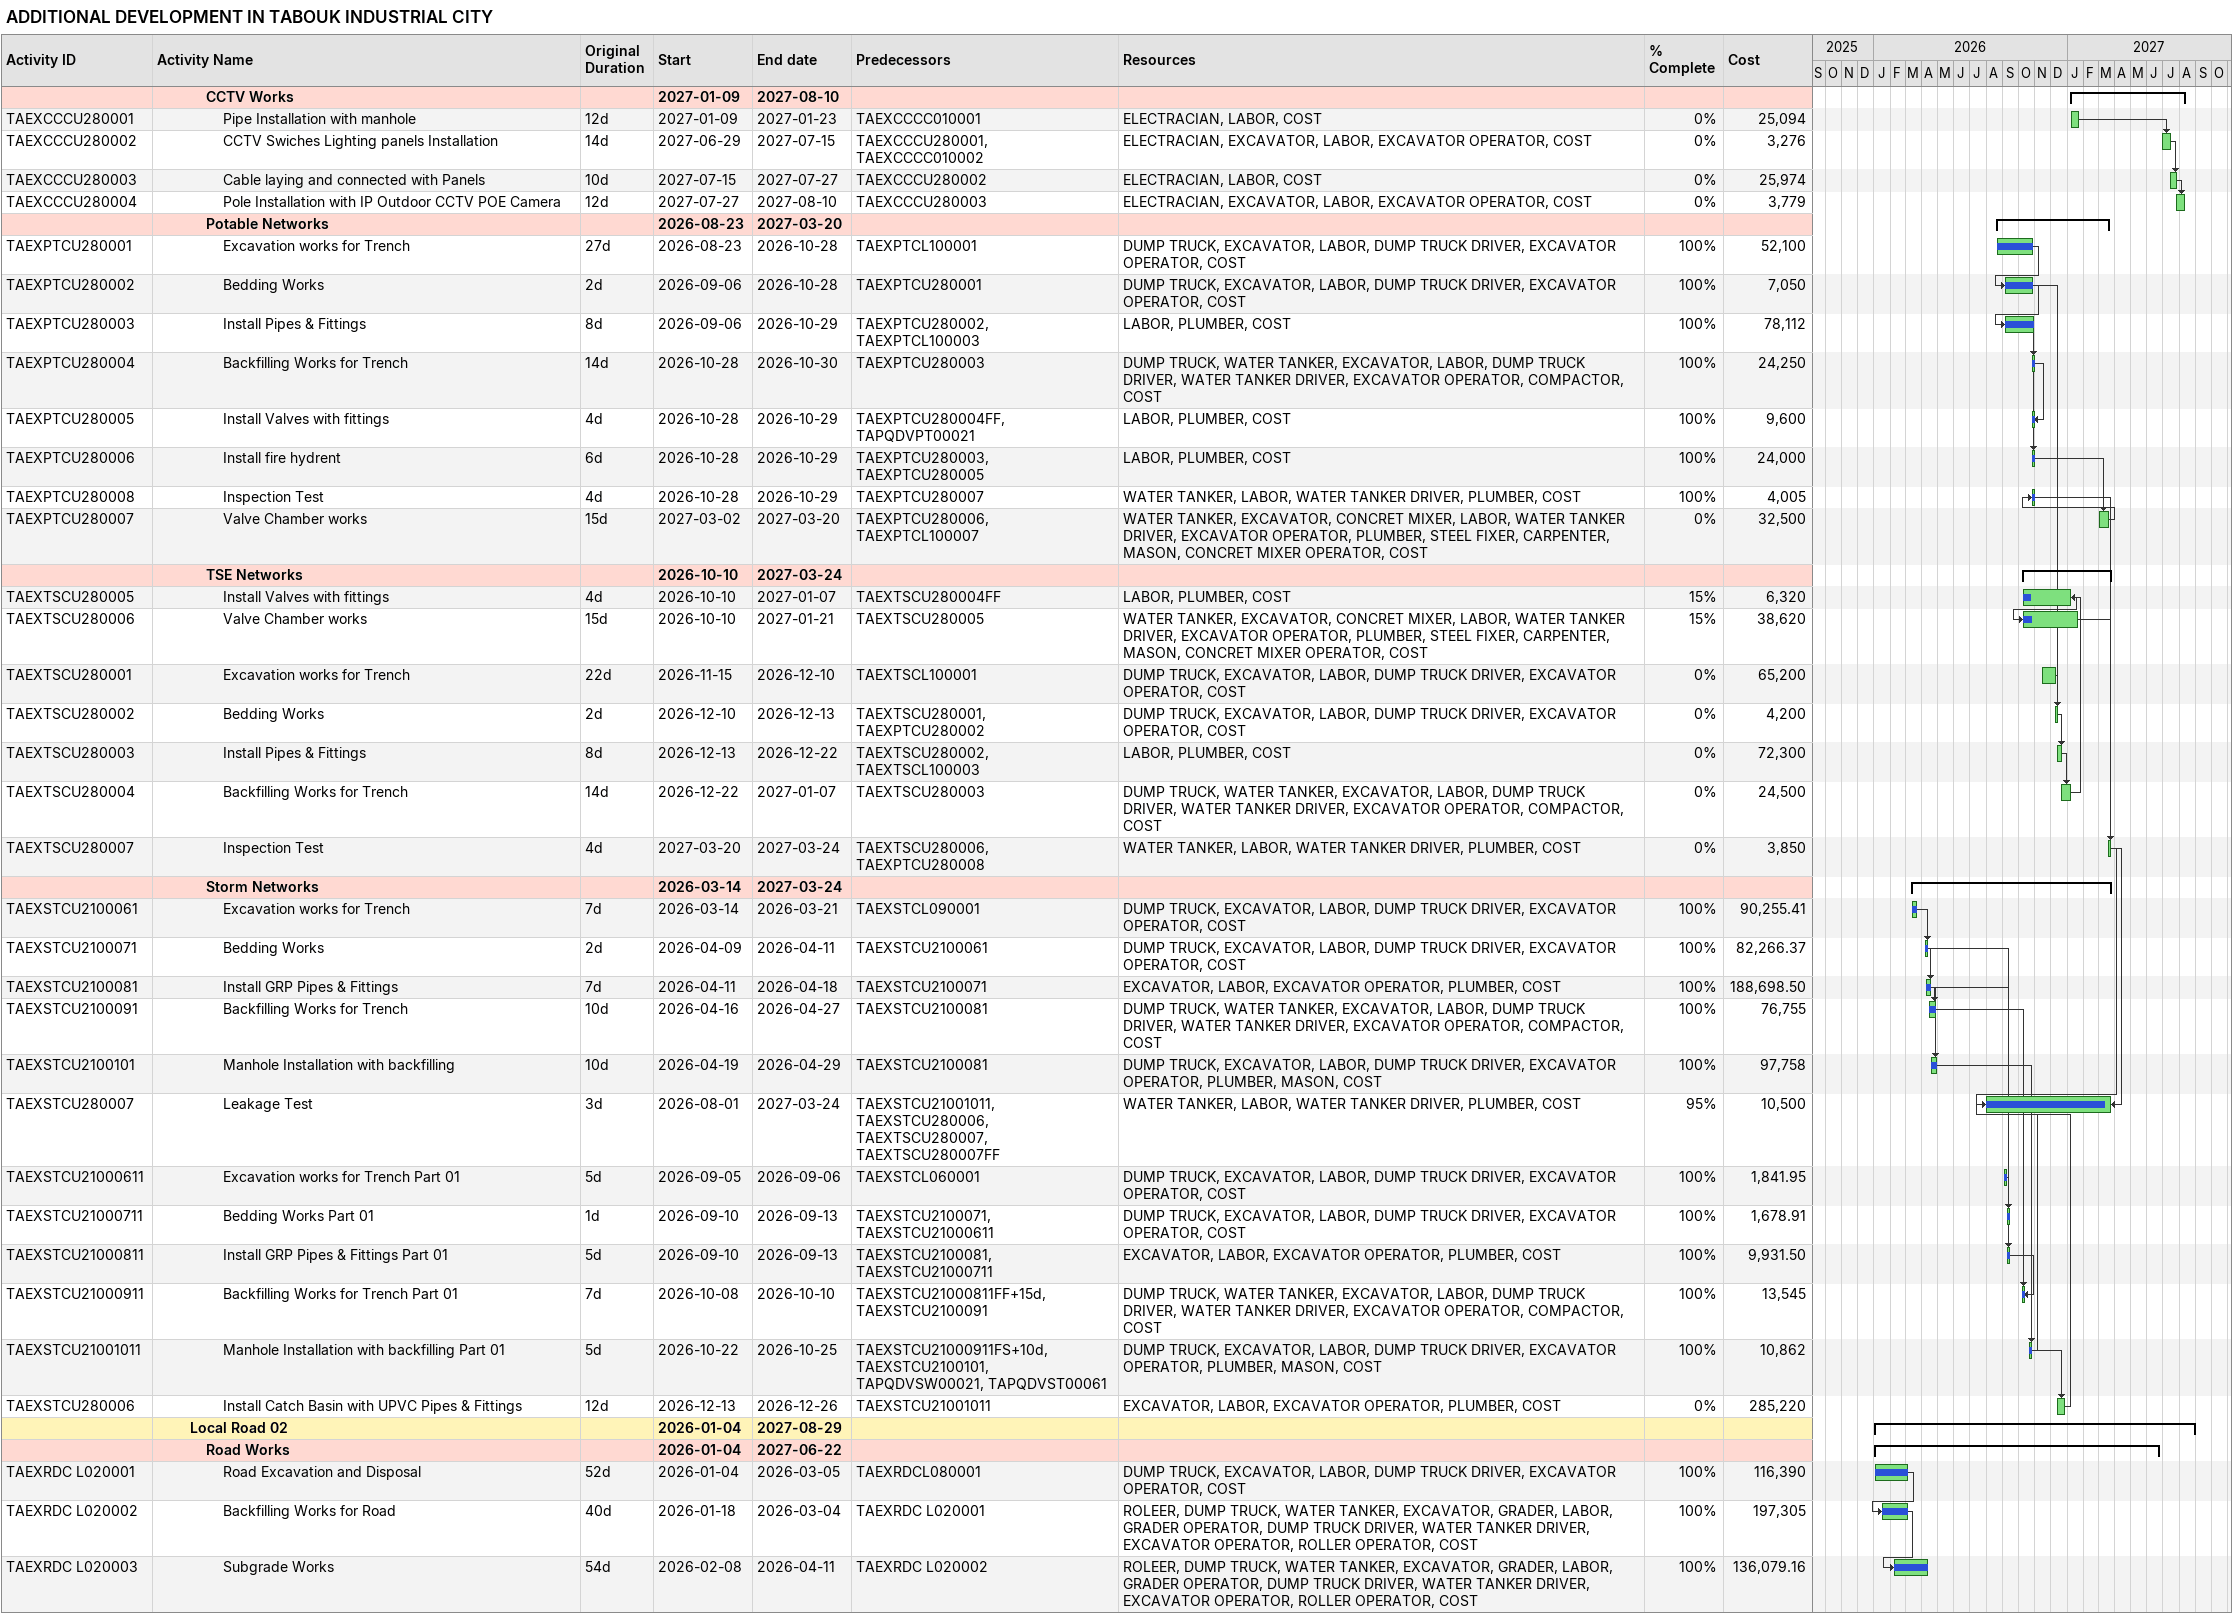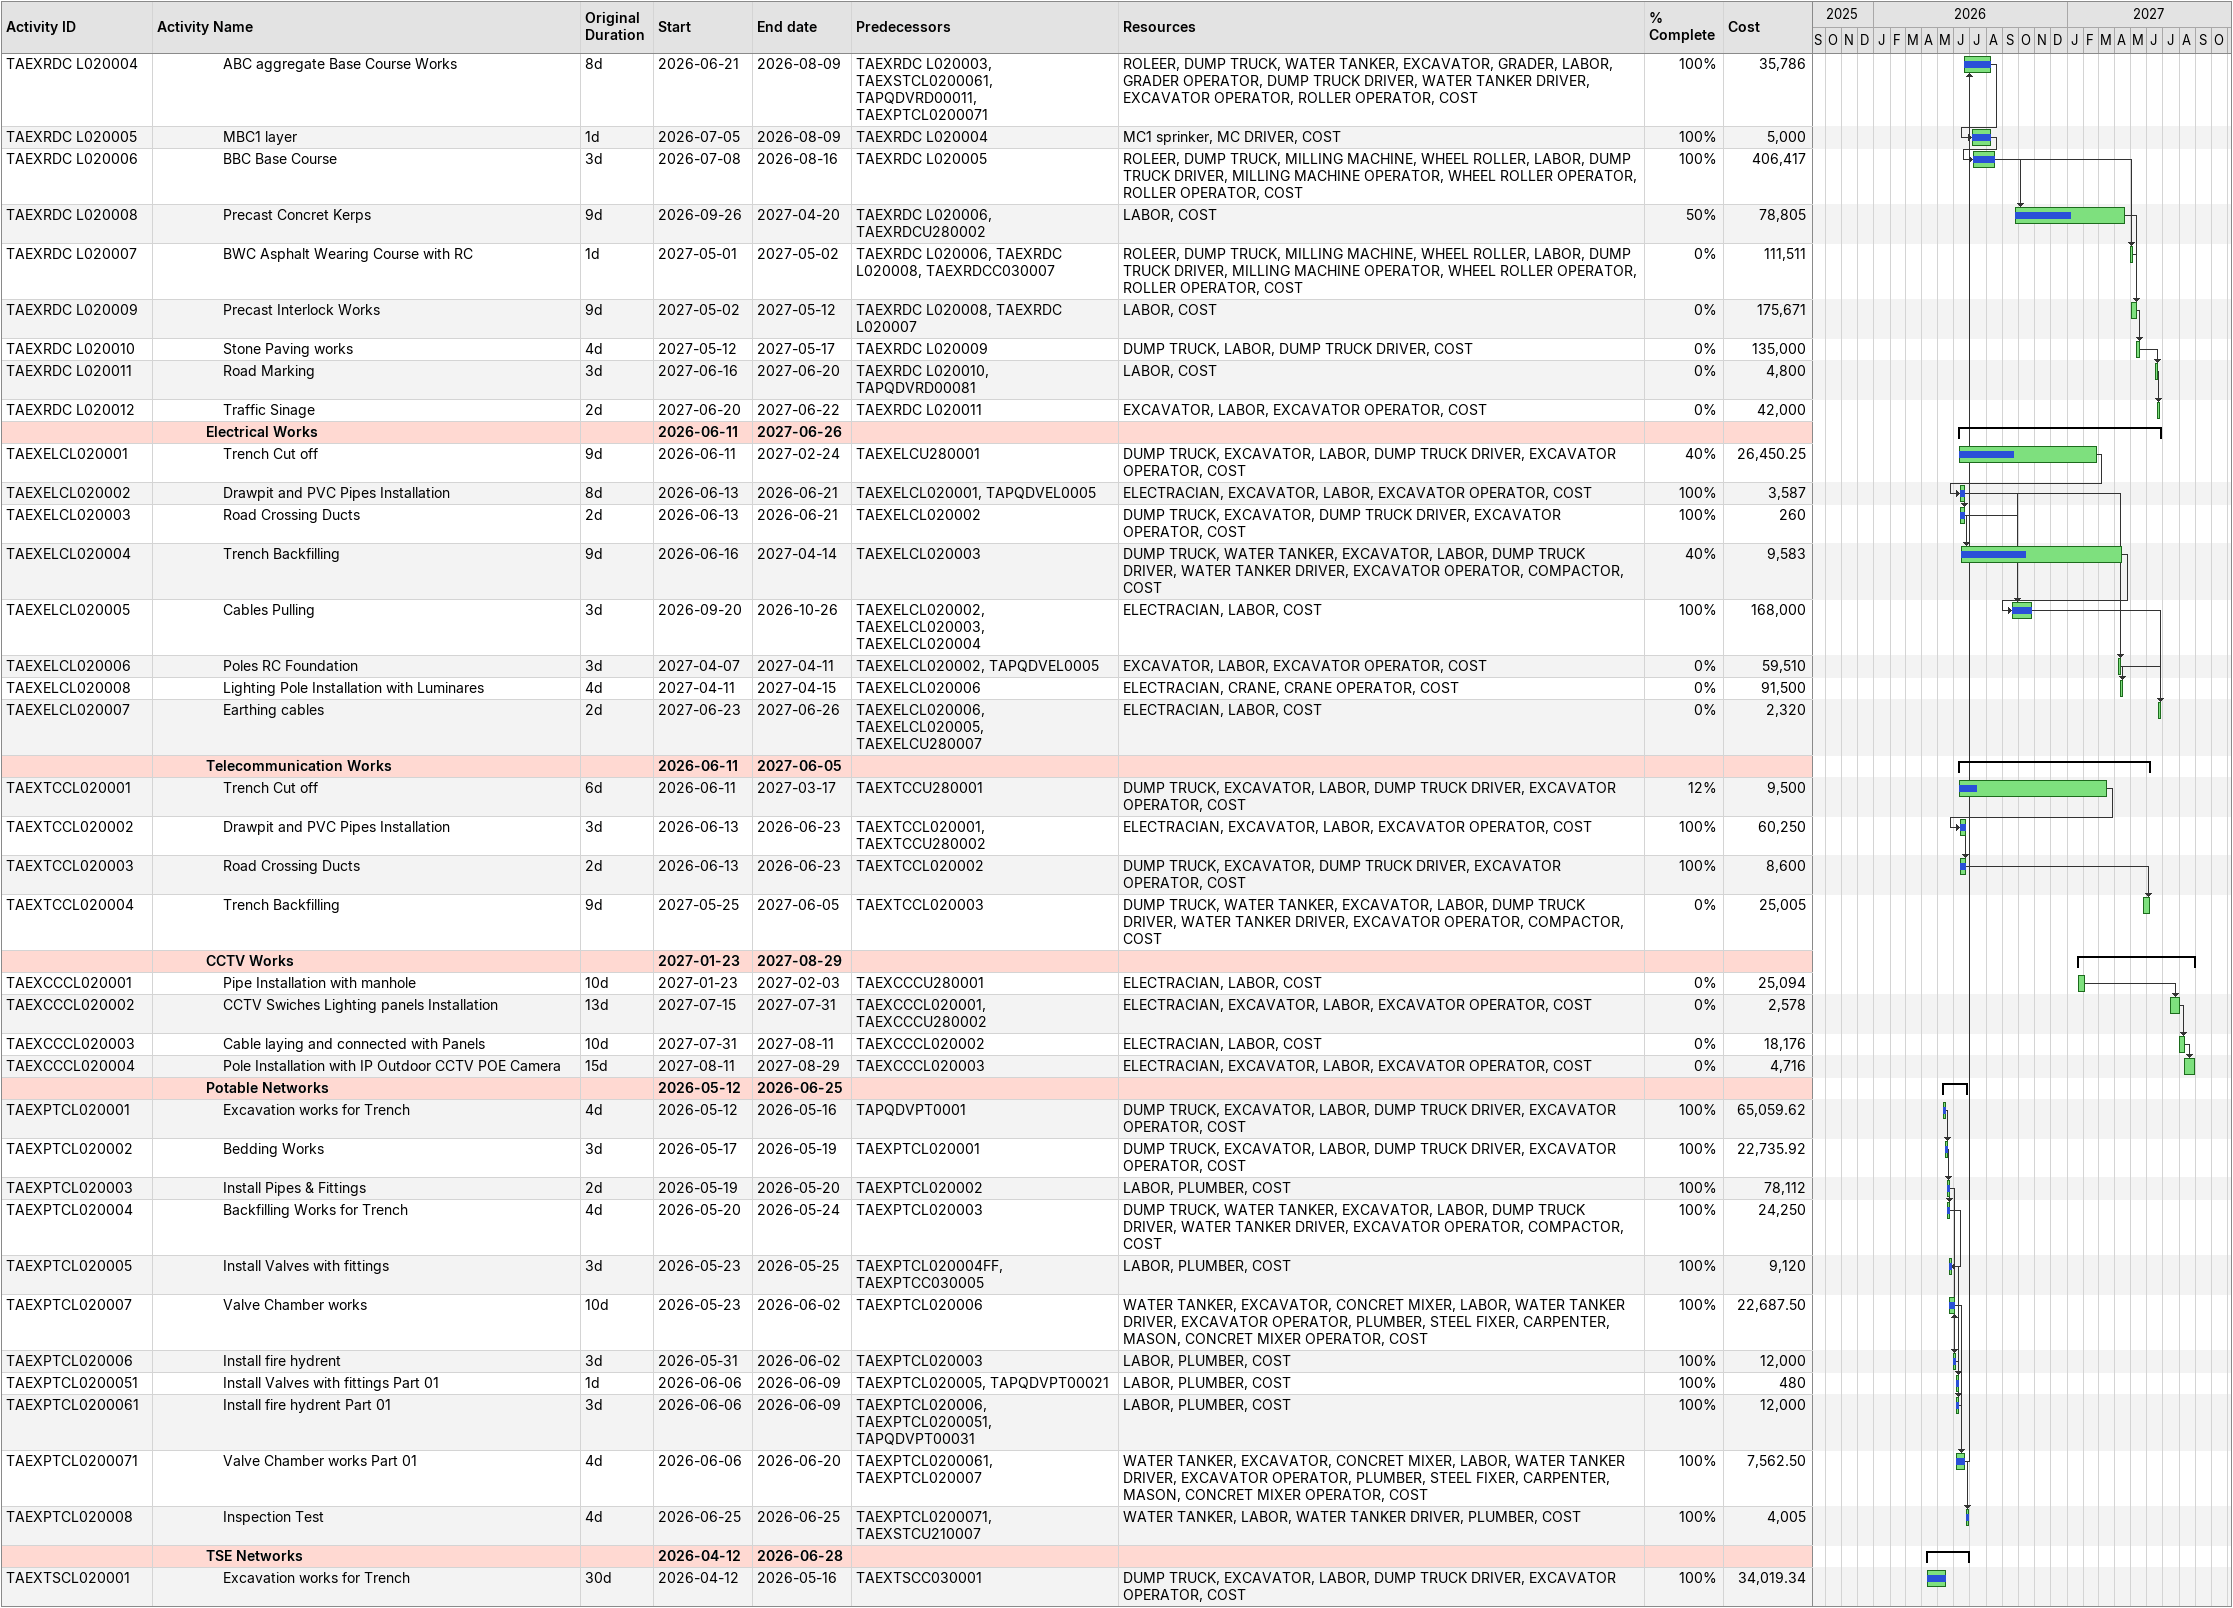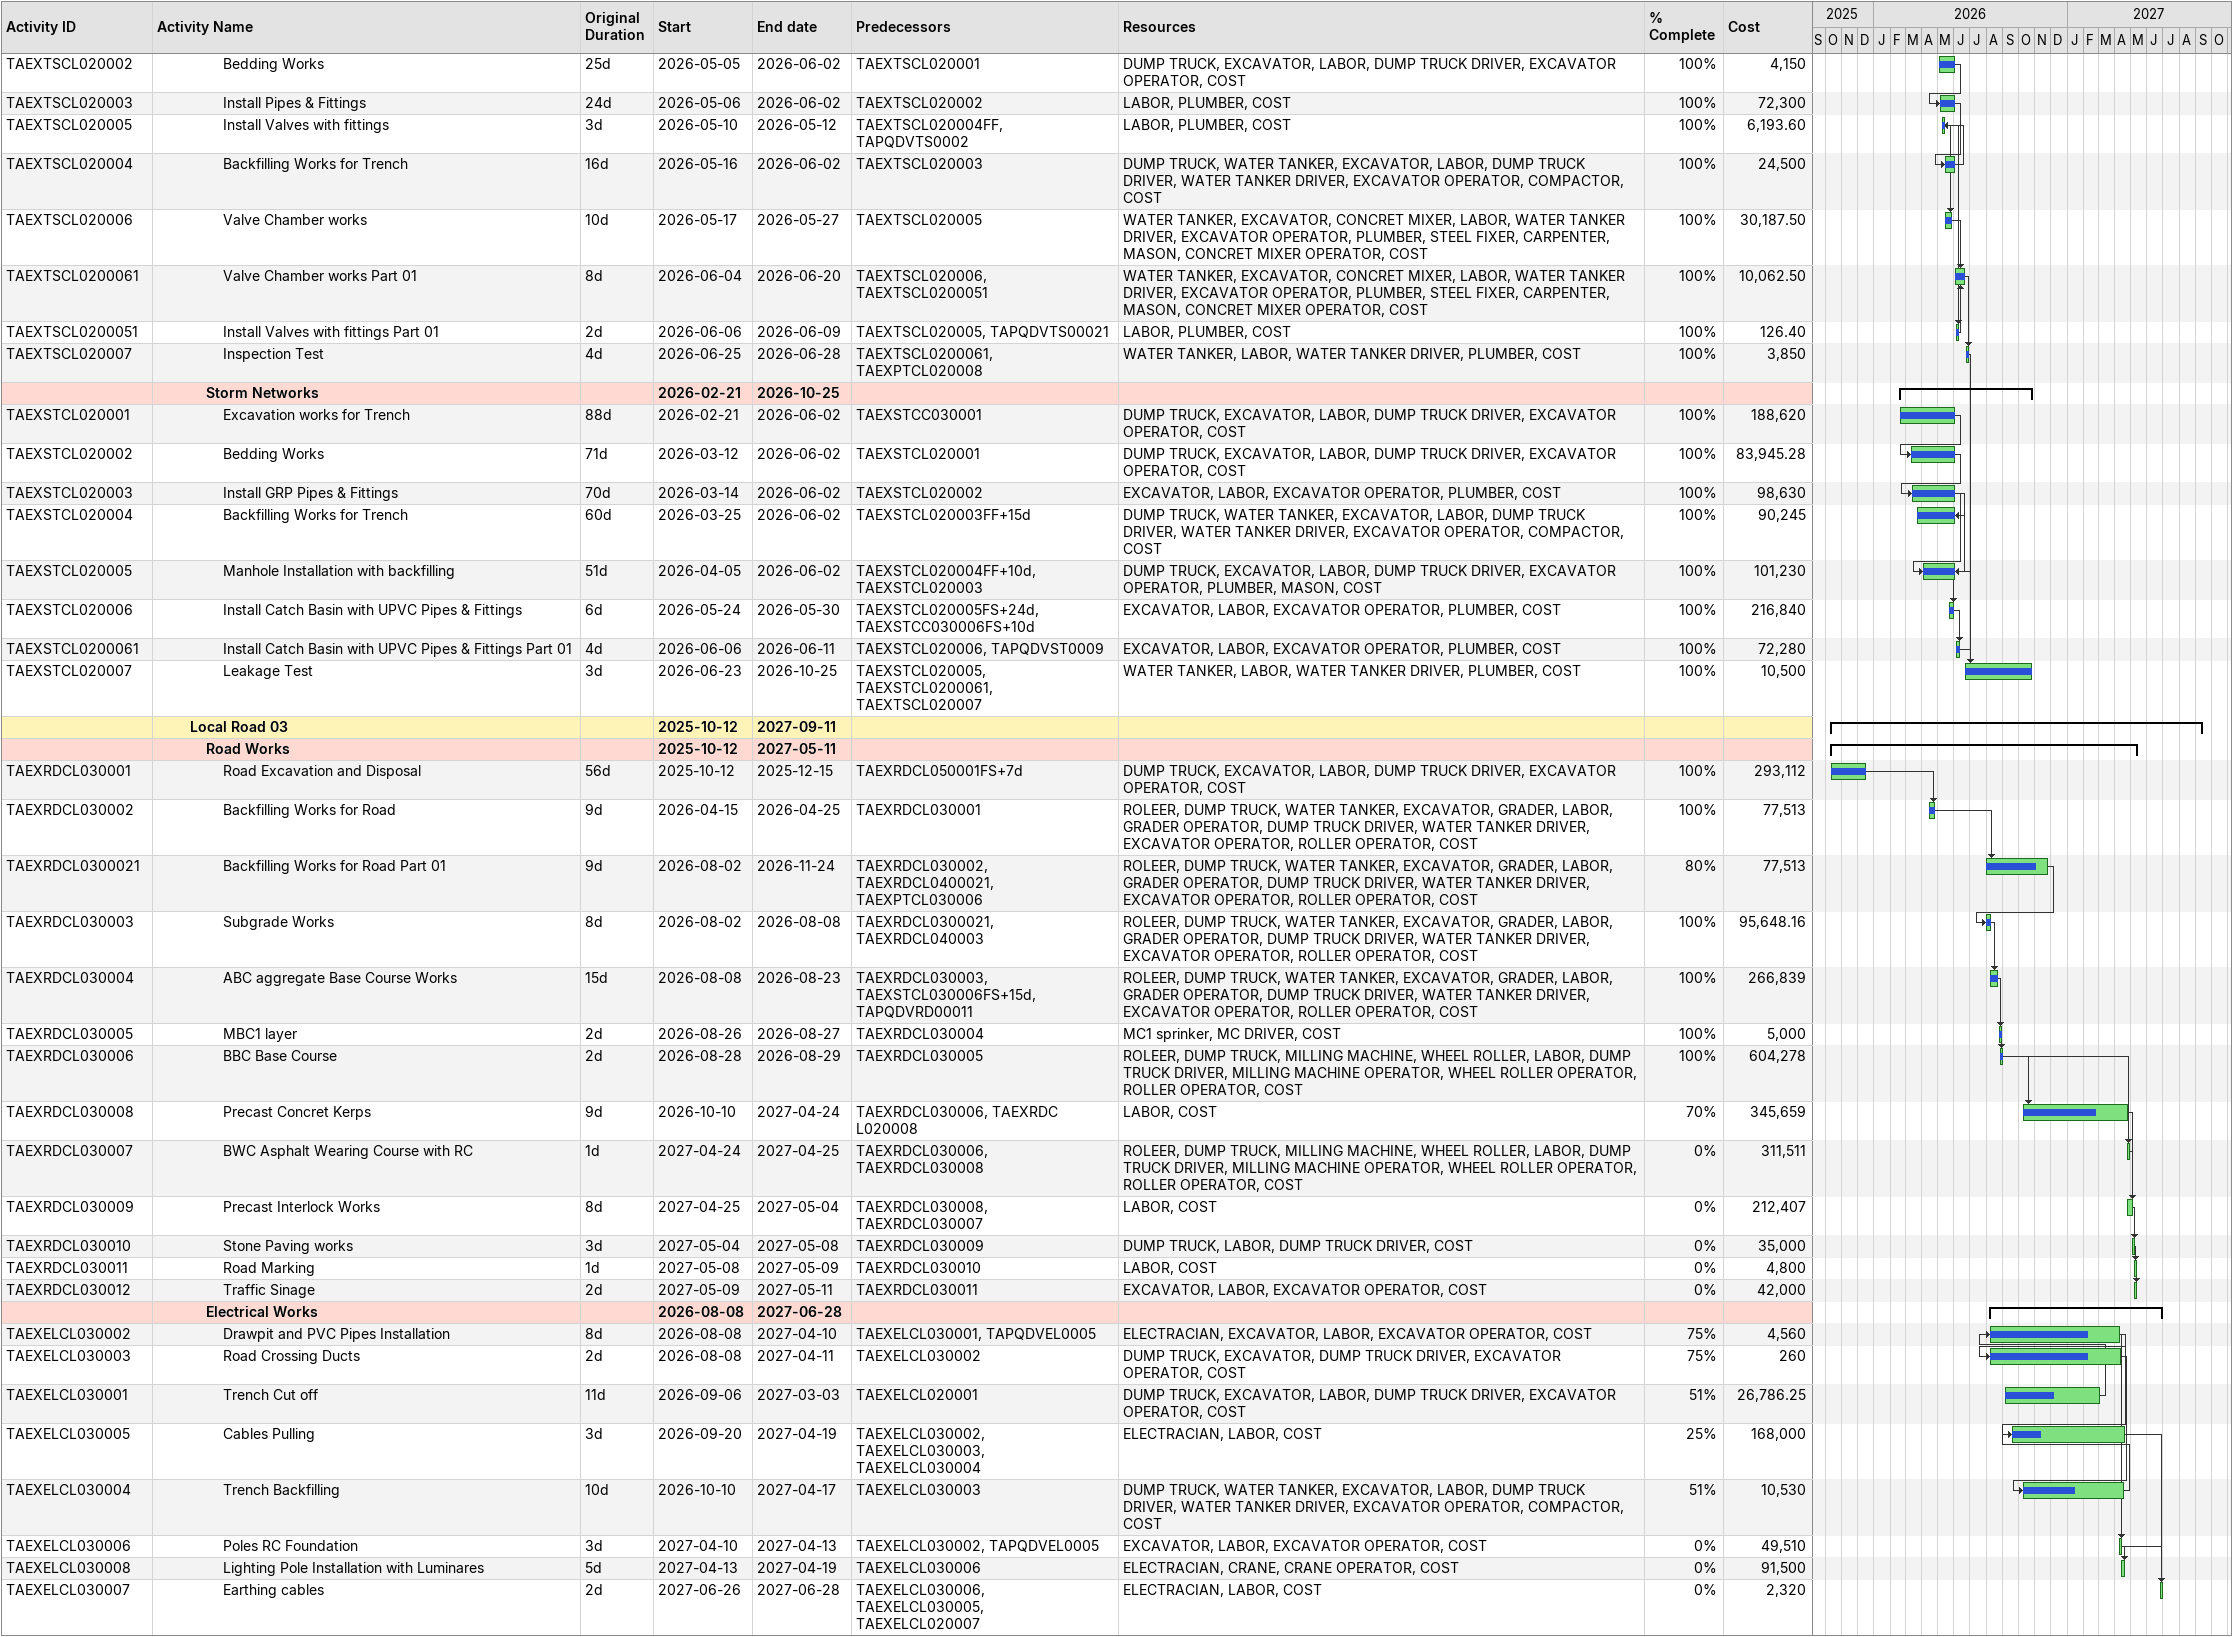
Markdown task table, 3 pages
ADDITIONAL DEVELOPMENT IN TABOUK INDUSTRIAL CITY

| ID | Level | Task | Original duration | Start | Finish | Predecessors | Resources | % complete | Cost |
|---|---|---|---|---|---|---|---|---|---|
|  | 4 | **CCTV Works** |  | 2027-01-09 | 2027-08-10 |  |  |  |  |
| TAEXCCCU280001 | 5 | Pipe Installation with manhole | 12d | 2027-01-09 | 2027-01-23 | TAEXCCCC010001 | ELECTRACIAN, LABOR, COST | 0 | 25094 |
| TAEXCCCU280002 | 5 | CCTV Swiches Lighting panels Installation | 14d | 2027-06-29 | 2027-07-15 | TAEXCCCU280001, TAEXCCCC010002 | ELECTRACIAN, EXCAVATOR, LABOR, EXCAVATOR OPERATOR, COST | 0 | 3276 |
| TAEXCCCU280003 | 5 | Cable laying and connected with Panels | 10d | 2027-07-15 | 2027-07-27 | TAEXCCCU280002 | ELECTRACIAN, LABOR, COST | 0 | 25974 |
| TAEXCCCU280004 | 5 | Pole Installation with IP Outdoor CCTV POE Camera | 12d | 2027-07-27 | 2027-08-10 | TAEXCCCU280003 | ELECTRACIAN, EXCAVATOR, LABOR, EXCAVATOR OPERATOR, COST | 0 | 3779 |
|  | 4 | **Potable Networks** |  | 2026-08-23 | 2027-03-20 |  |  |  |  |
| TAEXPTCU280001 | 5 | Excavation works for Trench | 27d | 2026-08-23 | 2026-10-28 | TAEXPTCL100001 | DUMP TRUCK, EXCAVATOR, LABOR, DUMP TRUCK DRIVER, EXCAVATOR OPERATOR, COST | 100 | 52100 |
| TAEXPTCU280002 | 5 | Bedding Works | 2d | 2026-09-06 | 2026-10-28 | TAEXPTCU280001 | DUMP TRUCK, EXCAVATOR, LABOR, DUMP TRUCK DRIVER, EXCAVATOR OPERATOR, COST | 100 | 7050 |
| TAEXPTCU280003 | 5 | Install Pipes & Fittings | 8d | 2026-09-06 | 2026-10-29 | TAEXPTCU280002, TAEXPTCL100003 | LABOR, PLUMBER, COST | 100 | 78112 |
| TAEXPTCU280004 | 5 | Backfilling Works for Trench | 14d | 2026-10-28 | 2026-10-30 | TAEXPTCU280003 | DUMP TRUCK, WATER TANKER, EXCAVATOR, LABOR, DUMP TRUCK DRIVER, WATER TANKER DRIVER, EXCAVATOR OPERATOR, COMPACTOR, COST | 100 | 24250 |
| TAEXPTCU280005 | 5 | Install Valves with fittings | 4d | 2026-10-28 | 2026-10-29 | TAEXPTCU280004FF, TAPQDVPT00021 | LABOR, PLUMBER, COST | 100 | 9600 |
| TAEXPTCU280006 | 5 | Install fire hydrent | 6d | 2026-10-28 | 2026-10-29 | TAEXPTCU280003, TAEXPTCU280005 | LABOR, PLUMBER, COST | 100 | 24000 |
| TAEXPTCU280008 | 5 | Inspection Test | 4d | 2026-10-28 | 2026-10-29 | TAEXPTCU280007 | WATER TANKER, LABOR, WATER TANKER DRIVER, PLUMBER, COST | 100 | 4005 |
| TAEXPTCU280007 | 5 | Valve Chamber works | 15d | 2027-03-02 | 2027-03-20 | TAEXPTCU280006, TAEXPTCL100007 | WATER TANKER, EXCAVATOR, CONCRET MIXER, LABOR, WATER TANKER DRIVER, EXCAVATOR OPERATOR, PLUMBER, STEEL FIXER, CARPENTER, MASON, CONCRET MIXER OPERATOR, COST | 0 | 32500 |
|  | 4 | **TSE Networks** |  | 2026-10-10 | 2027-03-24 |  |  |  |  |
| TAEXTSCU280005 | 5 | Install Valves with fittings | 4d | 2026-10-10 | 2027-01-07 | TAEXTSCU280004FF | LABOR, PLUMBER, COST | 15 | 6320 |
| TAEXTSCU280006 | 5 | Valve Chamber works | 15d | 2026-10-10 | 2027-01-21 | TAEXTSCU280005 | WATER TANKER, EXCAVATOR, CONCRET MIXER, LABOR, WATER TANKER DRIVER, EXCAVATOR OPERATOR, PLUMBER, STEEL FIXER, CARPENTER, MASON, CONCRET MIXER OPERATOR, COST | 15 | 38620 |
| TAEXTSCU280001 | 5 | Excavation works for Trench | 22d | 2026-11-15 | 2026-12-10 | TAEXTSCL100001 | DUMP TRUCK, EXCAVATOR, LABOR, DUMP TRUCK DRIVER, EXCAVATOR OPERATOR, COST | 0 | 65200 |
| TAEXTSCU280002 | 5 | Bedding Works | 2d | 2026-12-10 | 2026-12-13 | TAEXTSCU280001, TAEXPTCU280002 | DUMP TRUCK, EXCAVATOR, LABOR, DUMP TRUCK DRIVER, EXCAVATOR OPERATOR, COST | 0 | 4200 |
| TAEXTSCU280003 | 5 | Install Pipes & Fittings | 8d | 2026-12-13 | 2026-12-22 | TAEXTSCU280002, TAEXTSCL100003 | LABOR, PLUMBER, COST | 0 | 72300 |
| TAEXTSCU280004 | 5 | Backfilling Works for Trench | 14d | 2026-12-22 | 2027-01-07 | TAEXTSCU280003 | DUMP TRUCK, WATER TANKER, EXCAVATOR, LABOR, DUMP TRUCK DRIVER, WATER TANKER DRIVER, EXCAVATOR OPERATOR, COMPACTOR, COST | 0 | 24500 |
| TAEXTSCU280007 | 5 | Inspection Test | 4d | 2027-03-20 | 2027-03-24 | TAEXTSCU280006, TAEXPTCU280008 | WATER TANKER, LABOR, WATER TANKER DRIVER, PLUMBER, COST | 0 | 3850 |
|  | 4 | **Storm Networks** |  | 2026-03-14 | 2027-03-24 |  |  |  |  |
| TAEXSTCU2100061 | 5 | Excavation works for Trench | 7d | 2026-03-14 | 2026-03-21 | TAEXSTCL090001 | DUMP TRUCK, EXCAVATOR, LABOR, DUMP TRUCK DRIVER, EXCAVATOR OPERATOR, COST | 100 | 90255.41 |
| TAEXSTCU2100071 | 5 | Bedding Works | 2d | 2026-04-09 | 2026-04-11 | TAEXSTCU2100061 | DUMP TRUCK, EXCAVATOR, LABOR, DUMP TRUCK DRIVER, EXCAVATOR OPERATOR, COST | 100 | 82266.37 |
| TAEXSTCU2100081 | 5 | Install GRP Pipes & Fittings | 7d | 2026-04-11 | 2026-04-18 | TAEXSTCU2100071 | EXCAVATOR, LABOR, EXCAVATOR OPERATOR, PLUMBER, COST | 100 | 188698.50 |
| TAEXSTCU2100091 | 5 | Backfilling Works for Trench | 10d | 2026-04-16 | 2026-04-27 | TAEXSTCU2100081 | DUMP TRUCK, WATER TANKER, EXCAVATOR, LABOR, DUMP TRUCK DRIVER, WATER TANKER DRIVER, EXCAVATOR OPERATOR, COMPACTOR, COST | 100 | 76755 |
| TAEXSTCU2100101 | 5 | Manhole Installation with backfilling | 10d | 2026-04-19 | 2026-04-29 | TAEXSTCU2100081 | DUMP TRUCK, EXCAVATOR, LABOR, DUMP TRUCK DRIVER, EXCAVATOR OPERATOR, PLUMBER, MASON, COST | 100 | 97758 |
| TAEXSTCU280007 | 5 | Leakage Test | 3d | 2026-08-01 | 2027-03-24 | TAEXSTCU21001011, TAEXSTCU280006, TAEXTSCU280007, TAEXTSCU280007FF | WATER TANKER, LABOR, WATER TANKER DRIVER, PLUMBER, COST | 95 | 10500 |
| TAEXSTCU21000611 | 5 | Excavation works for Trench Part 01 | 5d | 2026-09-05 | 2026-09-06 | TAEXSTCL060001 | DUMP TRUCK, EXCAVATOR, LABOR, DUMP TRUCK DRIVER, EXCAVATOR OPERATOR, COST | 100 | 1841.95 |
| TAEXSTCU21000711 | 5 | Bedding Works Part 01 | 1d | 2026-09-10 | 2026-09-13 | TAEXSTCU2100071, TAEXSTCU21000611 | DUMP TRUCK, EXCAVATOR, LABOR, DUMP TRUCK DRIVER, EXCAVATOR OPERATOR, COST | 100 | 1678.91 |
| TAEXSTCU21000811 | 5 | Install GRP Pipes & Fittings Part 01 | 5d | 2026-09-10 | 2026-09-13 | TAEXSTCU2100081, TAEXSTCU21000711 | EXCAVATOR, LABOR, EXCAVATOR OPERATOR, PLUMBER, COST | 100 | 9931.50 |
| TAEXSTCU21000911 | 5 | Backfilling Works for Trench Part 01 | 7d | 2026-10-08 | 2026-10-10 | TAEXSTCU21000811FF+15d, TAEXSTCU2100091 | DUMP TRUCK, WATER TANKER, EXCAVATOR, LABOR, DUMP TRUCK DRIVER, WATER TANKER DRIVER, EXCAVATOR OPERATOR, COMPACTOR, COST | 100 | 13545 |
| TAEXSTCU21001011 | 5 | Manhole Installation with backfilling Part 01 | 5d | 2026-10-22 | 2026-10-25 | TAEXSTCU21000911FS+10d, TAEXSTCU2100101, TAPQDVSW00021, TAPQDVST00061 | DUMP TRUCK, EXCAVATOR, LABOR, DUMP TRUCK DRIVER, EXCAVATOR OPERATOR, PLUMBER, MASON, COST | 100 | 10862 |
| TAEXSTCU280006 | 5 | Install Catch Basin with UPVC Pipes & Fittings | 12d | 2026-12-13 | 2026-12-26 | TAEXSTCU21001011 | EXCAVATOR, LABOR, EXCAVATOR OPERATOR, PLUMBER, COST | 0 | 285220 |
|  | 3 | **Local Road 02** |  | 2026-01-04 | 2027-08-29 |  |  |  |  |
|  | 4 | **Road Works** |  | 2026-01-04 | 2027-06-22 |  |  |  |  |
| TAEXRDC L020001 | 5 | Road Excavation and Disposal | 52d | 2026-01-04 | 2026-03-05 | TAEXRDCL080001 | DUMP TRUCK, EXCAVATOR, LABOR, DUMP TRUCK DRIVER, EXCAVATOR OPERATOR, COST | 100 | 116390 |
| TAEXRDC L020002 | 5 | Backfilling Works for Road | 40d | 2026-01-18 | 2026-03-04 | TAEXRDC L020001 | ROLEER, DUMP TRUCK, WATER TANKER, EXCAVATOR, GRADER, LABOR, GRADER OPERATOR, DUMP TRUCK DRIVER, WATER TANKER DRIVER, EXCAVATOR OPERATOR, ROLLER OPERATOR, COST | 100 | 197305 |
| TAEXRDC L020003 | 5 | Subgrade Works | 54d | 2026-02-08 | 2026-04-11 | TAEXRDC L020002 | ROLEER, DUMP TRUCK, WATER TANKER, EXCAVATOR, GRADER, LABOR, GRADER OPERATOR, DUMP TRUCK DRIVER, WATER TANKER DRIVER, EXCAVATOR OPERATOR, ROLLER OPERATOR, COST | 100 | 136079.16 |
| TAEXRDC L020004 | 5 | ABC aggregate Base Course Works | 8d | 2026-06-21 | 2026-08-09 | TAEXRDC L020003, TAEXSTCL0200061, TAPQDVRD00011, TAEXPTCL0200071 | ROLEER, DUMP TRUCK, WATER TANKER, EXCAVATOR, GRADER, LABOR, GRADER OPERATOR, DUMP TRUCK DRIVER, WATER TANKER DRIVER, EXCAVATOR OPERATOR, ROLLER OPERATOR, COST | 100 | 35786 |
| TAEXRDC L020005 | 5 | MBC1 layer | 1d | 2026-07-05 | 2026-08-09 | TAEXRDC L020004 | MC1 sprinker, MC DRIVER, COST | 100 | 5000 |
| TAEXRDC L020006 | 5 | BBC Base Course | 3d | 2026-07-08 | 2026-08-16 | TAEXRDC L020005 | ROLEER, DUMP TRUCK, MILLING MACHINE, WHEEL ROLLER, LABOR, DUMP TRUCK DRIVER, MILLING MACHINE OPERATOR, WHEEL ROLLER OPERATOR, ROLLER OPERATOR, COST | 100 | 406417 |
| TAEXRDC L020008 | 5 | Precast Concret Kerps | 9d | 2026-09-26 | 2027-04-20 | TAEXRDC L020006, TAEXRDCU280002 | LABOR, COST | 50 | 78805 |
| TAEXRDC L020007 | 5 | BWC Asphalt Wearing Course with RC | 1d | 2027-05-01 | 2027-05-02 | TAEXRDC L020006, TAEXRDC L020008, TAEXRDCC030007 | ROLEER, DUMP TRUCK, MILLING MACHINE, WHEEL ROLLER, LABOR, DUMP TRUCK DRIVER, MILLING MACHINE OPERATOR, WHEEL ROLLER OPERATOR, ROLLER OPERATOR, COST | 0 | 111511 |
| TAEXRDC L020009 | 5 | Precast Interlock Works | 9d | 2027-05-02 | 2027-05-12 | TAEXRDC L020008, TAEXRDC L020007 | LABOR, COST | 0 | 175671 |
| TAEXRDC L020010 | 5 | Stone Paving works | 4d | 2027-05-12 | 2027-05-17 | TAEXRDC L020009 | DUMP TRUCK, LABOR, DUMP TRUCK DRIVER, COST | 0 | 135000 |
| TAEXRDC L020011 | 5 | Road Marking | 3d | 2027-06-16 | 2027-06-20 | TAEXRDC L020010, TAPQDVRD00081 | LABOR, COST | 0 | 4800 |
| TAEXRDC L020012 | 5 | Traffic Sinage | 2d | 2027-06-20 | 2027-06-22 | TAEXRDC L020011 | EXCAVATOR, LABOR, EXCAVATOR OPERATOR, COST | 0 | 42000 |
|  | 4 | **Electrical Works** |  | 2026-06-11 | 2027-06-26 |  |  |  |  |
| TAEXELCL020001 | 5 | Trench Cut off | 9d | 2026-06-11 | 2027-02-24 | TAEXELCU280001 | DUMP TRUCK, EXCAVATOR, LABOR, DUMP TRUCK DRIVER, EXCAVATOR OPERATOR, COST | 40 | 26450.25 |
| TAEXELCL020002 | 5 | Drawpit and PVC Pipes Installation | 8d | 2026-06-13 | 2026-06-21 | TAEXELCL020001, TAPQDVEL0005 | ELECTRACIAN, EXCAVATOR, LABOR, EXCAVATOR OPERATOR, COST | 100 | 3587 |
| TAEXELCL020003 | 5 | Road Crossing Ducts | 2d | 2026-06-13 | 2026-06-21 | TAEXELCL020002 | DUMP TRUCK, EXCAVATOR, DUMP TRUCK DRIVER, EXCAVATOR OPERATOR, COST | 100 | 260 |
| TAEXELCL020004 | 5 | Trench Backfilling | 9d | 2026-06-16 | 2027-04-14 | TAEXELCL020003 | DUMP TRUCK, WATER TANKER, EXCAVATOR, LABOR, DUMP TRUCK DRIVER, WATER TANKER DRIVER, EXCAVATOR OPERATOR, COMPACTOR, COST | 40 | 9583 |
| TAEXELCL020005 | 5 | Cables Pulling | 3d | 2026-09-20 | 2026-10-26 | TAEXELCL020002, TAEXELCL020003, TAEXELCL020004 | ELECTRACIAN, LABOR, COST | 100 | 168000 |
| TAEXELCL020006 | 5 | Poles RC Foundation | 3d | 2027-04-07 | 2027-04-11 | TAEXELCL020002, TAPQDVEL0005 | EXCAVATOR, LABOR, EXCAVATOR OPERATOR, COST | 0 | 59510 |
| TAEXELCL020008 | 5 | Lighting Pole Installation with Luminares | 4d | 2027-04-11 | 2027-04-15 | TAEXELCL020006 | ELECTRACIAN, CRANE, CRANE OPERATOR, COST | 0 | 91500 |
| TAEXELCL020007 | 5 | Earthing cables | 2d | 2027-06-23 | 2027-06-26 | TAEXELCL020006, TAEXELCL020005, TAEXELCU280007 | ELECTRACIAN, LABOR, COST | 0 | 2320 |
|  | 4 | **Telecommunication Works** |  | 2026-06-11 | 2027-06-05 |  |  |  |  |
| TAEXTCCL020001 | 5 | Trench Cut off | 6d | 2026-06-11 | 2027-03-17 | TAEXTCCU280001 | DUMP TRUCK, EXCAVATOR, LABOR, DUMP TRUCK DRIVER, EXCAVATOR OPERATOR, COST | 12 | 9500 |
| TAEXTCCL020002 | 5 | Drawpit and PVC Pipes Installation | 3d | 2026-06-13 | 2026-06-23 | TAEXTCCL020001, TAEXTCCU280002 | ELECTRACIAN, EXCAVATOR, LABOR, EXCAVATOR OPERATOR, COST | 100 | 60250 |
| TAEXTCCL020003 | 5 | Road Crossing Ducts | 2d | 2026-06-13 | 2026-06-23 | TAEXTCCL020002 | DUMP TRUCK, EXCAVATOR, DUMP TRUCK DRIVER, EXCAVATOR OPERATOR, COST | 100 | 8600 |
| TAEXTCCL020004 | 5 | Trench Backfilling | 9d | 2027-05-25 | 2027-06-05 | TAEXTCCL020003 | DUMP TRUCK, WATER TANKER, EXCAVATOR, LABOR, DUMP TRUCK DRIVER, WATER TANKER DRIVER, EXCAVATOR OPERATOR, COMPACTOR, COST | 0 | 25005 |
|  | 4 | **CCTV Works** |  | 2027-01-23 | 2027-08-29 |  |  |  |  |
| TAEXCCCL020001 | 5 | Pipe Installation with manhole | 10d | 2027-01-23 | 2027-02-03 | TAEXCCCU280001 | ELECTRACIAN, LABOR, COST | 0 | 25094 |
| TAEXCCCL020002 | 5 | CCTV Swiches Lighting panels Installation | 13d | 2027-07-15 | 2027-07-31 | TAEXCCCL020001, TAEXCCCU280002 | ELECTRACIAN, EXCAVATOR, LABOR, EXCAVATOR OPERATOR, COST | 0 | 2578 |
| TAEXCCCL020003 | 5 | Cable laying and connected with Panels | 10d | 2027-07-31 | 2027-08-11 | TAEXCCCL020002 | ELECTRACIAN, LABOR, COST | 0 | 18176 |
| TAEXCCCL020004 | 5 | Pole Installation with IP Outdoor CCTV POE Camera | 15d | 2027-08-11 | 2027-08-29 | TAEXCCCL020003 | ELECTRACIAN, EXCAVATOR, LABOR, EXCAVATOR OPERATOR, COST | 0 | 4716 |
|  | 4 | **Potable Networks** |  | 2026-05-12 | 2026-06-25 |  |  |  |  |
| TAEXPTCL020001 | 5 | Excavation works for Trench | 4d | 2026-05-12 | 2026-05-16 | TAPQDVPT0001 | DUMP TRUCK, EXCAVATOR, LABOR, DUMP TRUCK DRIVER, EXCAVATOR OPERATOR, COST | 100 | 65059.62 |
| TAEXPTCL020002 | 5 | Bedding Works | 3d | 2026-05-17 | 2026-05-19 | TAEXPTCL020001 | DUMP TRUCK, EXCAVATOR, LABOR, DUMP TRUCK DRIVER, EXCAVATOR OPERATOR, COST | 100 | 22735.92 |
| TAEXPTCL020003 | 5 | Install Pipes & Fittings | 2d | 2026-05-19 | 2026-05-20 | TAEXPTCL020002 | LABOR, PLUMBER, COST | 100 | 78112 |
| TAEXPTCL020004 | 5 | Backfilling Works for Trench | 4d | 2026-05-20 | 2026-05-24 | TAEXPTCL020003 | DUMP TRUCK, WATER TANKER, EXCAVATOR, LABOR, DUMP TRUCK DRIVER, WATER TANKER DRIVER, EXCAVATOR OPERATOR, COMPACTOR, COST | 100 | 24250 |
| TAEXPTCL020005 | 5 | Install Valves with fittings | 3d | 2026-05-23 | 2026-05-25 | TAEXPTCL020004FF, TAEXPTCC030005 | LABOR, PLUMBER, COST | 100 | 9120 |
| TAEXPTCL020007 | 5 | Valve Chamber works | 10d | 2026-05-23 | 2026-06-02 | TAEXPTCL020006 | WATER TANKER, EXCAVATOR, CONCRET MIXER, LABOR, WATER TANKER DRIVER, EXCAVATOR OPERATOR, PLUMBER, STEEL FIXER, CARPENTER, MASON, CONCRET MIXER OPERATOR, COST | 100 | 22687.50 |
| TAEXPTCL020006 | 5 | Install fire hydrent | 3d | 2026-05-31 | 2026-06-02 | TAEXPTCL020003 | LABOR, PLUMBER, COST | 100 | 12000 |
| TAEXPTCL0200051 | 5 | Install Valves with fittings Part 01 | 1d | 2026-06-06 | 2026-06-09 | TAEXPTCL020005, TAPQDVPT00021 | LABOR, PLUMBER, COST | 100 | 480 |
| TAEXPTCL0200061 | 5 | Install fire hydrent Part 01 | 3d | 2026-06-06 | 2026-06-09 | TAEXPTCL020006, TAEXPTCL0200051, TAPQDVPT00031 | LABOR, PLUMBER, COST | 100 | 12000 |
| TAEXPTCL0200071 | 5 | Valve Chamber works Part 01 | 4d | 2026-06-06 | 2026-06-20 | TAEXPTCL0200061, TAEXPTCL020007 | WATER TANKER, EXCAVATOR, CONCRET MIXER, LABOR, WATER TANKER DRIVER, EXCAVATOR OPERATOR, PLUMBER, STEEL FIXER, CARPENTER, MASON, CONCRET MIXER OPERATOR, COST | 100 | 7562.50 |
| TAEXPTCL020008 | 5 | Inspection Test | 4d | 2026-06-25 | 2026-06-25 | TAEXPTCL0200071, TAEXSTCU210007 | WATER TANKER, LABOR, WATER TANKER DRIVER, PLUMBER, COST | 100 | 4005 |
|  | 4 | **TSE Networks** |  | 2026-04-12 | 2026-06-28 |  |  |  |  |
| TAEXTSCL020001 | 5 | Excavation works for Trench | 30d | 2026-04-12 | 2026-05-16 | TAEXTSCC030001 | DUMP TRUCK, EXCAVATOR, LABOR, DUMP TRUCK DRIVER, EXCAVATOR OPERATOR, COST | 100 | 34019.34 |
| TAEXTSCL020002 | 5 | Bedding Works | 25d | 2026-05-05 | 2026-06-02 | TAEXTSCL020001 | DUMP TRUCK, EXCAVATOR, LABOR, DUMP TRUCK DRIVER, EXCAVATOR OPERATOR, COST | 100 | 4150 |
| TAEXTSCL020003 | 5 | Install Pipes & Fittings | 24d | 2026-05-06 | 2026-06-02 | TAEXTSCL020002 | LABOR, PLUMBER, COST | 100 | 72300 |
| TAEXTSCL020005 | 5 | Install Valves with fittings | 3d | 2026-05-10 | 2026-05-12 | TAEXTSCL020004FF, TAPQDVTS0002 | LABOR, PLUMBER, COST | 100 | 6193.60 |
| TAEXTSCL020004 | 5 | Backfilling Works for Trench | 16d | 2026-05-16 | 2026-06-02 | TAEXTSCL020003 | DUMP TRUCK, WATER TANKER, EXCAVATOR, LABOR, DUMP TRUCK DRIVER, WATER TANKER DRIVER, EXCAVATOR OPERATOR, COMPACTOR, COST | 100 | 24500 |
| TAEXTSCL020006 | 5 | Valve Chamber works | 10d | 2026-05-17 | 2026-05-27 | TAEXTSCL020005 | WATER TANKER, EXCAVATOR, CONCRET MIXER, LABOR, WATER TANKER DRIVER, EXCAVATOR OPERATOR, PLUMBER, STEEL FIXER, CARPENTER, MASON, CONCRET MIXER OPERATOR, COST | 100 | 30187.50 |
| TAEXTSCL0200061 | 5 | Valve Chamber works Part 01 | 8d | 2026-06-04 | 2026-06-20 | TAEXTSCL020006, TAEXTSCL0200051 | WATER TANKER, EXCAVATOR, CONCRET MIXER, LABOR, WATER TANKER DRIVER, EXCAVATOR OPERATOR, PLUMBER, STEEL FIXER, CARPENTER, MASON, CONCRET MIXER OPERATOR, COST | 100 | 10062.50 |
| TAEXTSCL0200051 | 5 | Install Valves with fittings Part 01 | 2d | 2026-06-06 | 2026-06-09 | TAEXTSCL020005, TAPQDVTS00021 | LABOR, PLUMBER, COST | 100 | 126.40 |
| TAEXTSCL020007 | 5 | Inspection Test | 4d | 2026-06-25 | 2026-06-28 | TAEXTSCL0200061, TAEXPTCL020008 | WATER TANKER, LABOR, WATER TANKER DRIVER, PLUMBER, COST | 100 | 3850 |
|  | 4 | **Storm Networks** |  | 2026-02-21 | 2026-10-25 |  |  |  |  |
| TAEXSTCL020001 | 5 | Excavation works for Trench | 88d | 2026-02-21 | 2026-06-02 | TAEXSTCC030001 | DUMP TRUCK, EXCAVATOR, LABOR, DUMP TRUCK DRIVER, EXCAVATOR OPERATOR, COST | 100 | 188620 |
| TAEXSTCL020002 | 5 | Bedding Works | 71d | 2026-03-12 | 2026-06-02 | TAEXSTCL020001 | DUMP TRUCK, EXCAVATOR, LABOR, DUMP TRUCK DRIVER, EXCAVATOR OPERATOR, COST | 100 | 83945.28 |
| TAEXSTCL020003 | 5 | Install GRP Pipes & Fittings | 70d | 2026-03-14 | 2026-06-02 | TAEXSTCL020002 | EXCAVATOR, LABOR, EXCAVATOR OPERATOR, PLUMBER, COST | 100 | 98630 |
| TAEXSTCL020004 | 5 | Backfilling Works for Trench | 60d | 2026-03-25 | 2026-06-02 | TAEXSTCL020003FF+15d | DUMP TRUCK, WATER TANKER, EXCAVATOR, LABOR, DUMP TRUCK DRIVER, WATER TANKER DRIVER, EXCAVATOR OPERATOR, COMPACTOR, COST | 100 | 90245 |
| TAEXSTCL020005 | 5 | Manhole Installation with backfilling | 51d | 2026-04-05 | 2026-06-02 | TAEXSTCL020004FF+10d, TAEXSTCL020003 | DUMP TRUCK, EXCAVATOR, LABOR, DUMP TRUCK DRIVER, EXCAVATOR OPERATOR, PLUMBER, MASON, COST | 100 | 101230 |
| TAEXSTCL020006 | 5 | Install Catch Basin with UPVC Pipes & Fittings | 6d | 2026-05-24 | 2026-05-30 | TAEXSTCL020005FS+24d, TAEXSTCC030006FS+10d | EXCAVATOR, LABOR, EXCAVATOR OPERATOR, PLUMBER, COST | 100 | 216840 |
| TAEXSTCL0200061 | 5 | Install Catch Basin with UPVC Pipes & Fittings Part 01 | 4d | 2026-06-06 | 2026-06-11 | TAEXSTCL020006, TAPQDVST0009 | EXCAVATOR, LABOR, EXCAVATOR OPERATOR, PLUMBER, COST | 100 | 72280 |
| TAEXSTCL020007 | 5 | Leakage Test | 3d | 2026-06-23 | 2026-10-25 | TAEXSTCL020005, TAEXSTCL0200061, TAEXTSCL020007 | WATER TANKER, LABOR, WATER TANKER DRIVER, PLUMBER, COST | 100 | 10500 |
|  | 3 | **Local Road 03** |  | 2025-10-12 | 2027-09-11 |  |  |  |  |
|  | 4 | **Road Works** |  | 2025-10-12 | 2027-05-11 |  |  |  |  |
| TAEXRDCL030001 | 5 | Road Excavation and Disposal | 56d | 2025-10-12 | 2025-12-15 | TAEXRDCL050001FS+7d | DUMP TRUCK, EXCAVATOR, LABOR, DUMP TRUCK DRIVER, EXCAVATOR OPERATOR, COST | 100 | 293112 |
| TAEXRDCL030002 | 5 | Backfilling Works for Road | 9d | 2026-04-15 | 2026-04-25 | TAEXRDCL030001 | ROLEER, DUMP TRUCK, WATER TANKER, EXCAVATOR, GRADER, LABOR, GRADER OPERATOR, DUMP TRUCK DRIVER, WATER TANKER DRIVER, EXCAVATOR OPERATOR, ROLLER OPERATOR, COST | 100 | 77513 |
| TAEXRDCL0300021 | 5 | Backfilling Works for Road Part 01 | 9d | 2026-08-02 | 2026-11-24 | TAEXRDCL030002, TAEXRDCL0400021, TAEXPTCL030006 | ROLEER, DUMP TRUCK, WATER TANKER, EXCAVATOR, GRADER, LABOR, GRADER OPERATOR, DUMP TRUCK DRIVER, WATER TANKER DRIVER, EXCAVATOR OPERATOR, ROLLER OPERATOR, COST | 80 | 77513 |
| TAEXRDCL030003 | 5 | Subgrade Works | 8d | 2026-08-02 | 2026-08-08 | TAEXRDCL0300021, TAEXRDCL040003 | ROLEER, DUMP TRUCK, WATER TANKER, EXCAVATOR, GRADER, LABOR, GRADER OPERATOR, DUMP TRUCK DRIVER, WATER TANKER DRIVER, EXCAVATOR OPERATOR, ROLLER OPERATOR, COST | 100 | 95648.16 |
| TAEXRDCL030004 | 5 | ABC aggregate Base Course Works | 15d | 2026-08-08 | 2026-08-23 | TAEXRDCL030003, TAEXSTCL030006FS+15d, TAPQDVRD00011 | ROLEER, DUMP TRUCK, WATER TANKER, EXCAVATOR, GRADER, LABOR, GRADER OPERATOR, DUMP TRUCK DRIVER, WATER TANKER DRIVER, EXCAVATOR OPERATOR, ROLLER OPERATOR, COST | 100 | 266839 |
| TAEXRDCL030005 | 5 | MBC1 layer | 2d | 2026-08-26 | 2026-08-27 | TAEXRDCL030004 | MC1 sprinker, MC DRIVER, COST | 100 | 5000 |
| TAEXRDCL030006 | 5 | BBC Base Course | 2d | 2026-08-28 | 2026-08-29 | TAEXRDCL030005 | ROLEER, DUMP TRUCK, MILLING MACHINE, WHEEL ROLLER, LABOR, DUMP TRUCK DRIVER, MILLING MACHINE OPERATOR, WHEEL ROLLER OPERATOR, ROLLER OPERATOR, COST | 100 | 604278 |
| TAEXRDCL030008 | 5 | Precast Concret Kerps | 9d | 2026-10-10 | 2027-04-24 | TAEXRDCL030006, TAEXRDC L020008 | LABOR, COST | 70 | 345659 |
| TAEXRDCL030007 | 5 | BWC Asphalt Wearing Course with RC | 1d | 2027-04-24 | 2027-04-25 | TAEXRDCL030006, TAEXRDCL030008 | ROLEER, DUMP TRUCK, MILLING MACHINE, WHEEL ROLLER, LABOR, DUMP TRUCK DRIVER, MILLING MACHINE OPERATOR, WHEEL ROLLER OPERATOR, ROLLER OPERATOR, COST | 0 | 311511 |
| TAEXRDCL030009 | 5 | Precast Interlock Works | 8d | 2027-04-25 | 2027-05-04 | TAEXRDCL030008, TAEXRDCL030007 | LABOR, COST | 0 | 212407 |
| TAEXRDCL030010 | 5 | Stone Paving works | 3d | 2027-05-04 | 2027-05-08 | TAEXRDCL030009 | DUMP TRUCK, LABOR, DUMP TRUCK DRIVER, COST | 0 | 35000 |
| TAEXRDCL030011 | 5 | Road Marking | 1d | 2027-05-08 | 2027-05-09 | TAEXRDCL030010 | LABOR, COST | 0 | 4800 |
| TAEXRDCL030012 | 5 | Traffic Sinage | 2d | 2027-05-09 | 2027-05-11 | TAEXRDCL030011 | EXCAVATOR, LABOR, EXCAVATOR OPERATOR, COST | 0 | 42000 |
|  | 4 | **Electrical Works** |  | 2026-08-08 | 2027-06-28 |  |  |  |  |
| TAEXELCL030002 | 5 | Drawpit and PVC Pipes Installation | 8d | 2026-08-08 | 2027-04-10 | TAEXELCL030001, TAPQDVEL0005 | ELECTRACIAN, EXCAVATOR, LABOR, EXCAVATOR OPERATOR, COST | 75 | 4560 |
| TAEXELCL030003 | 5 | Road Crossing Ducts | 2d | 2026-08-08 | 2027-04-11 | TAEXELCL030002 | DUMP TRUCK, EXCAVATOR, DUMP TRUCK DRIVER, EXCAVATOR OPERATOR, COST | 75 | 260 |
| TAEXELCL030001 | 5 | Trench Cut off | 11d | 2026-09-06 | 2027-03-03 | TAEXELCL020001 | DUMP TRUCK, EXCAVATOR, LABOR, DUMP TRUCK DRIVER, EXCAVATOR OPERATOR, COST | 51 | 26786.25 |
| TAEXELCL030005 | 5 | Cables Pulling | 3d | 2026-09-20 | 2027-04-19 | TAEXELCL030002, TAEXELCL030003, TAEXELCL030004 | ELECTRACIAN, LABOR, COST | 25 | 168000 |
| TAEXELCL030004 | 5 | Trench Backfilling | 10d | 2026-10-10 | 2027-04-17 | TAEXELCL030003 | DUMP TRUCK, WATER TANKER, EXCAVATOR, LABOR, DUMP TRUCK DRIVER, WATER TANKER DRIVER, EXCAVATOR OPERATOR, COMPACTOR, COST | 51 | 10530 |
| TAEXELCL030006 | 5 | Poles RC Foundation | 3d | 2027-04-10 | 2027-04-13 | TAEXELCL030002, TAPQDVEL0005 | EXCAVATOR, LABOR, EXCAVATOR OPERATOR, COST | 0 | 49510 |
| TAEXELCL030008 | 5 | Lighting Pole Installation with Luminares | 5d | 2027-04-13 | 2027-04-19 | TAEXELCL030006 | ELECTRACIAN, CRANE, CRANE OPERATOR, COST | 0 | 91500 |
| TAEXELCL030007 | 5 | Earthing cables | 2d | 2027-06-26 | 2027-06-28 | TAEXELCL030006, TAEXELCL030005, TAEXELCL020007 | ELECTRACIAN, LABOR, COST | 0 | 2320 |
